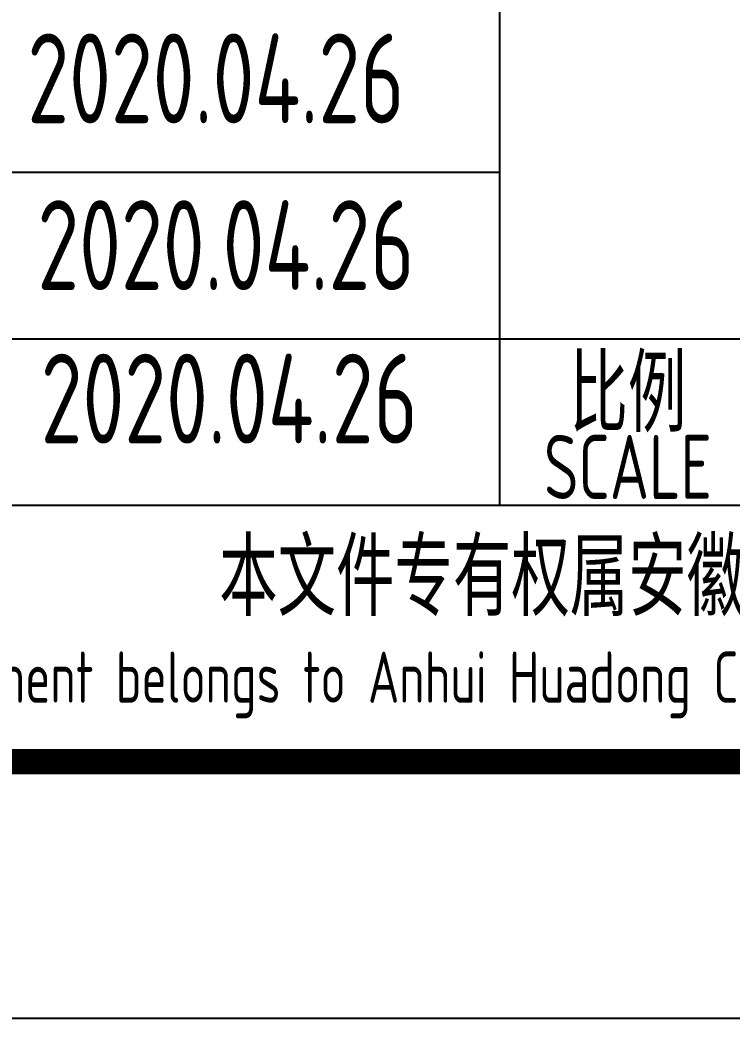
# Model space of a CAD drawing. Extents: x 4532298 to 10139194, y -639876 to -207028.
# Drawn here: x 4909433 to 4912212, y -350159 to -346265 of the extents above; entities that cross this region are included whole.
import ezdxf
from ezdxf.enums import TextEntityAlignment as Align

# ---------------------------------------------------------------- set-up
doc = ezdxf.new("R2010")
doc.units = 0
doc.header["$LTSCALE"] = 1000
doc.header["$MEASUREMENT"] = 0
doc.linetypes.add('2', pattern=[18.5, 12, -3, 0.5, -3])
doc.layers.get('0').update_dxf_attribs({"linetype": 'CONTINUOUS'})
doc.layers.add('PUB_TITLE', color=4, linetype='CONTINUOUS')
doc.styles.add('AHD', font='sceie.shx', dxfattribs={"width": 0.7, "bigfont": 'sceic.shx'})
doc.styles.add('sceie', font='sceie.shx', dxfattribs={"width": 0.7, "bigfont": 'sceic.shx'})

# ---------------------------------------------------------------- blocks, each defined once
blk = doc.blocks.new('qm')
at = {"style": 'sceie', "width": 0.8}
for p in [(-941169.6, -984626.3), (-941208.7, -985276.9), (-941182.6, -985940.5), (-941143.6, -986591.1), (-941130.5, -987189.7)]:
    blk.add_attdef('2020.04.26', text='', height=350, dxfattribs=at).set_placement(p, align=Align.MIDDLE)

msp = doc.modelspace()

# ---------------------------------------------------------------- linework, layer by layer
for p, q in [((4911305.2, -348158.8), (4911305.2, -344908.8)), ((4905805.2, -346858.8), (4911305.2, -346858.8)), ((4905805.2, -347508.8), (4923805.2, -347508.8)), ((4905805.2, -348158.8), (4923805.2, -348158.8)), ((4905805.2, -349158.8), (4923805.2, -349158.8))]:
    msp.add_line(p, q)
at = {"layer": 'PUB_TITLE', "color": 4}
msp.add_lwpolyline([(4840705.2, -350158.8), (4924805.2, -350158.8), (4924805.2, -290758.8), (4840705.2, -290758.8)], close=True, dxfattribs=at)
at = {"layer": 'PUB_TITLE', "color": 4, "const_width": 100}
msp.add_lwpolyline([(4843205.2, -349158.8), (4923805.2, -349158.8), (4923805.2, -291758.8), (4843205.2, -291758.8)], close=True, dxfattribs=at)

# ---------------------------------------------------------------- block references
at = {"color": 4, "linetype": '2'}
ref = msp.add_blockref('qm', (5851380, 639447.7), dxfattribs=at)
ref.add_attrib('2020.04.26', '2020.04.26', dxfattribs={"height": 350, "style": 'sceie', "width": 0.8}).set_placement((4910249.5, -347742), align=Align.MIDDLE)
ref.add_attrib('2020.04.26', '2020.04.26', dxfattribs={"height": 350, "style": 'sceie', "width": 0.8}).set_placement((4910236.5, -347143.4), align=Align.MIDDLE)
ref.add_attrib('2020.04.26', '2020.04.26', dxfattribs={"height": 350, "style": 'sceie', "width": 0.8}).set_placement((4910197.4, -346492.8), align=Align.MIDDLE)

# ---------------------------------------------------------------- texts
at = {"style": 'AHD', "width": 0.8}
for s, height, p in [('比例', 300, (4911805.2, -347708.8)), ('比例', 300, (4911805.2, -347708.8)), ('SCALE', 250, (4911805.2, -348008.8)), ('SCALE', 250, (4911805.2, -348008.8)), ('本文件专有权属安徽华东化工医药工程有限责任公司所有,未经许可不得复制或转让给第三方', 300, (4914805.2, -348458.8)), ('本文件专有权属安徽华东化工医药工程有限责任公司所有,未经许可不得复制或转让给第三方', 300, (4914805.2, -348458.8)), ('The proprietary right of this document belongs to Anhui Huadong Chemical And Medical Engineering  Co.,Ltd.  and any replication or transfer to the 3rd. side is forbidden without its permission. ', 200, (4914805.2, -348858.8))]:
    msp.add_text(s, height=height, dxfattribs=at).set_placement(p, align=Align.MIDDLE)

doc.saveas('drawing.dxf')
